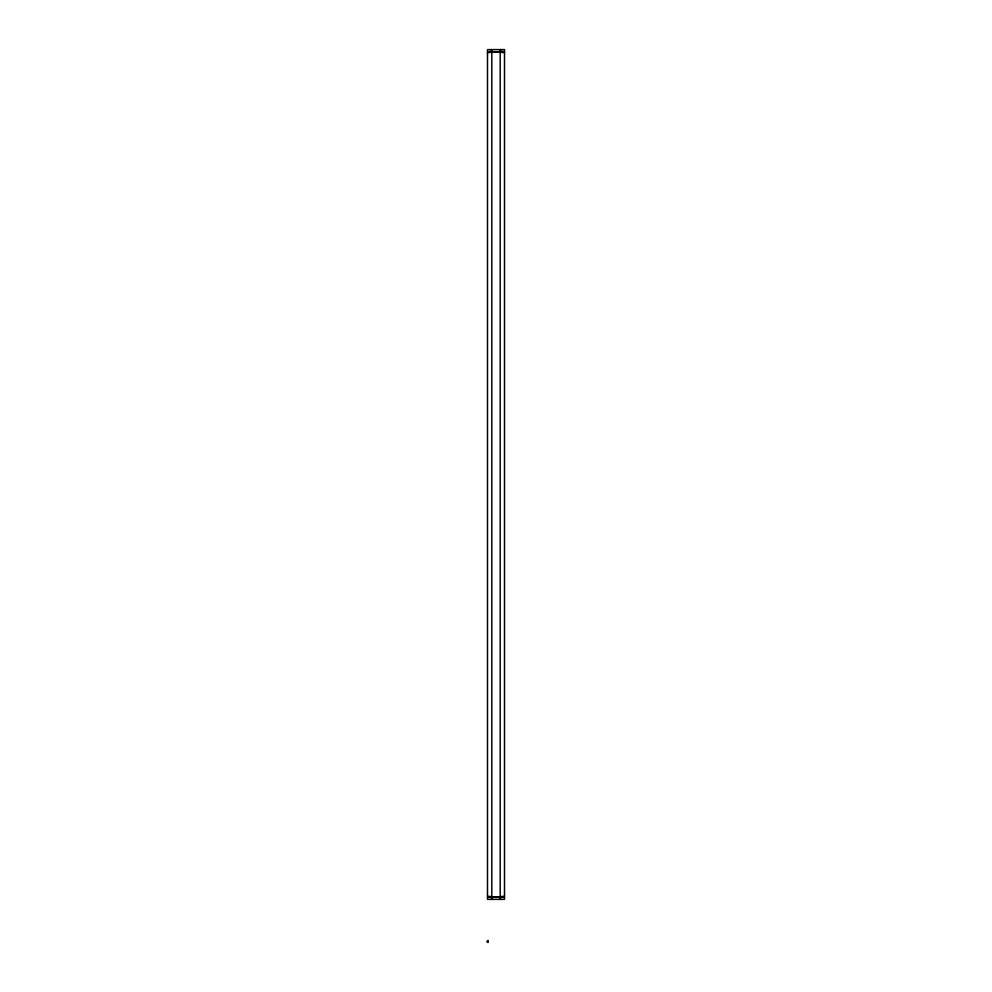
<?xml version="1.0" encoding="UTF-8"?>
<svg xmlns="http://www.w3.org/2000/svg" width="992" height="992" viewBox="0 0 992 992"><rect width="100%" height="100%" fill="white"/><g stroke="black" fill="none" stroke-linecap="round" stroke-linejoin="round"><path stroke-width="1.49" d="M487.952 941.346L487.58 942.338A34.323 33.666 -90 0 1 487.593 941.482L487.506 941.768M487.506 942.09L487.965 942.388A26.288 18.488 -90 0 0 487.915 941.482A34.323 33.666 -90 0 0 487.94 940.577L488.027 940.924M487.506 942.326L488.027 940.577L487.965 942.053M487.58 941.073L488.027 941.879L487.965 940.639A29.314 28.793 -90 0 1 487.99 941.482A34.323 33.716 -90 0 1 487.99 942.4L488.027 942.338M487.58 941.706L488.027 941.768M487.506 53.903L487.58 53.667M504.494 895.044L504.42 895.292M489.416 52.7L491.412 51.906M502.584 896.247L500.191 896.979M490.16 49.922L491.809 49.6L491.809 899.36L490.966 899.273M501.034 899.273L500.191 899.36L500.191 49.6L501.84 49.922M487.506 941.197L487.506 941.482A34.323 33.716 -90 0 1 487.543 940.577L487.568 942.09M487.506 896.979L504.494 896.979M487.506 897.09L504.494 897.09M487.952 941.631L488.027 942.326M500.588 51.906L502.584 52.7M491.809 896.979L489.416 896.247M504.42 53.667L504.494 53.903M487.506 895.044L487.58 895.292M488.014 940.577A26.288 18.588 -90 0 1 488.014 941.482M504.494 49.6L487.506 49.6L487.506 899.36L504.494 899.36L504.494 49.6M504.494 51.869L487.506 51.869L504.494 51.981M488.027 941.234L488.027 941.197"/></g></svg>
